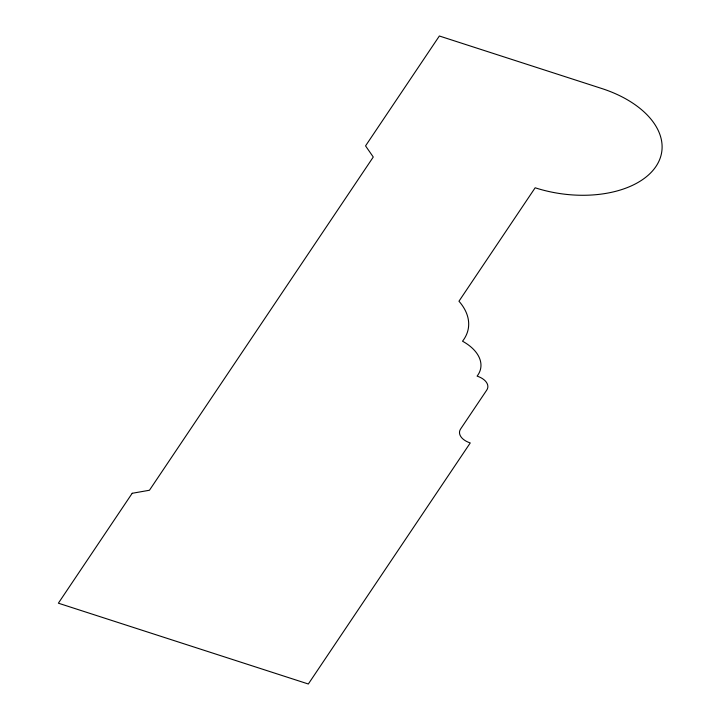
<?xml version="1.0" encoding="UTF-8"?>
<svg xmlns="http://www.w3.org/2000/svg" width="720" height="720" viewBox="0 0 720 720"><rect width="100%" height="100%" fill="white"/><g stroke="black" fill="none" stroke-linecap="round" stroke-linejoin="round"><path stroke-width="1.08" d="M132.192 493.29L58.374 603.189L308.331 684L470.25 442.944A16.821 10.008 8.3 0 1 460.584 429.039L486.774 390.051A16.839 10.017 8.3 0 0 477.099 376.128A46.809 27.846 8.3 0 0 462.528 341.208A73.503 43.722 8.3 0 0 458.964 301.221L535.158 187.785A94.257 56.07 8.3 0 0 655.974 166.446A94.257 56.07 8.3 0 0 601.83 88.533L439.362 36L365.544 145.89L373.275 157.023L149.454 490.248L132.192 493.29"/></g></svg>
